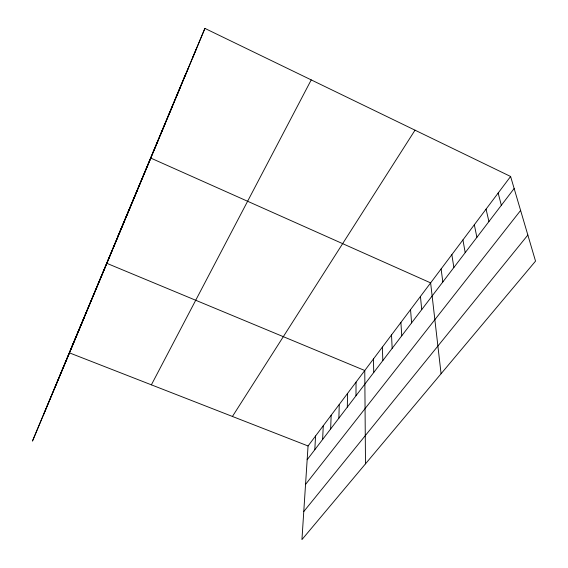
<?xml version="1.0" encoding="UTF-8"?>
<svg xmlns="http://www.w3.org/2000/svg" width="568" height="568" viewBox="0 0 568 568"><rect width="100%" height="100%" fill="white"/><g stroke="black" fill="none" stroke-linecap="round" stroke-linejoin="round"><path stroke-width="0.85" d="M355.98 395.754L356.044 382.122M347.318 407.107L347.538 393.439M338.876 418.169L339.252 404.466M330.647 428.954L331.165 415.229M322.624 439.469L323.27 425.723M314.8 449.728L315.574 435.968M510.604 176.478L308.062 445.972L301.935 539.6L535.532 261.124L510.604 176.478L204.906 28.4L32.468 441.08L84.675 316.525M43.622 414.505L185.672 73.954M54.35 388.959L204.906 28.4M107.494 261.741L112.627 249.537M113.472 247.428L118.549 235.344M119.614 232.702L124.633 220.76M71.035 348.596L106.869 263.339L364.77 370.514L365.494 463.836M192.353 58.376L196.421 48.742M184.004 78.391L188.207 68.423M175.924 97.753L180.248 87.486M168.1 116.504L172.544 105.96M153.175 152.259L157.826 141.233M160.524 134.659L165.068 123.867M117.633 236.87L150.79 158.082L430.629 282.885L441.08 373.73M125.94 217.551L130.896 205.758M132.443 201.945L137.335 190.323M151.386 384.834L311.221 79.903M232.433 416.458L415.016 130.178M307.16 459.732L514.146 188.512M305.541 484.433L520.607 210.444M303.774 511.534L527.85 235.038M69.502 352.884L308.062 445.972M498.143 193.056L501.345 205.282M486.052 209.138L488.934 221.548M474.323 224.75L476.893 237.325M462.927 239.916L465.206 252.632M451.851 254.649L453.86 267.5M441.095 268.962L442.841 281.941M420.448 296.432L421.719 309.617M410.543 309.61L411.594 322.887M400.901 322.439L401.746 335.794M391.515 334.928L392.161 348.354M382.37 347.098L382.825 360.588M373.46 358.955L373.73 372.501"/></g></svg>
